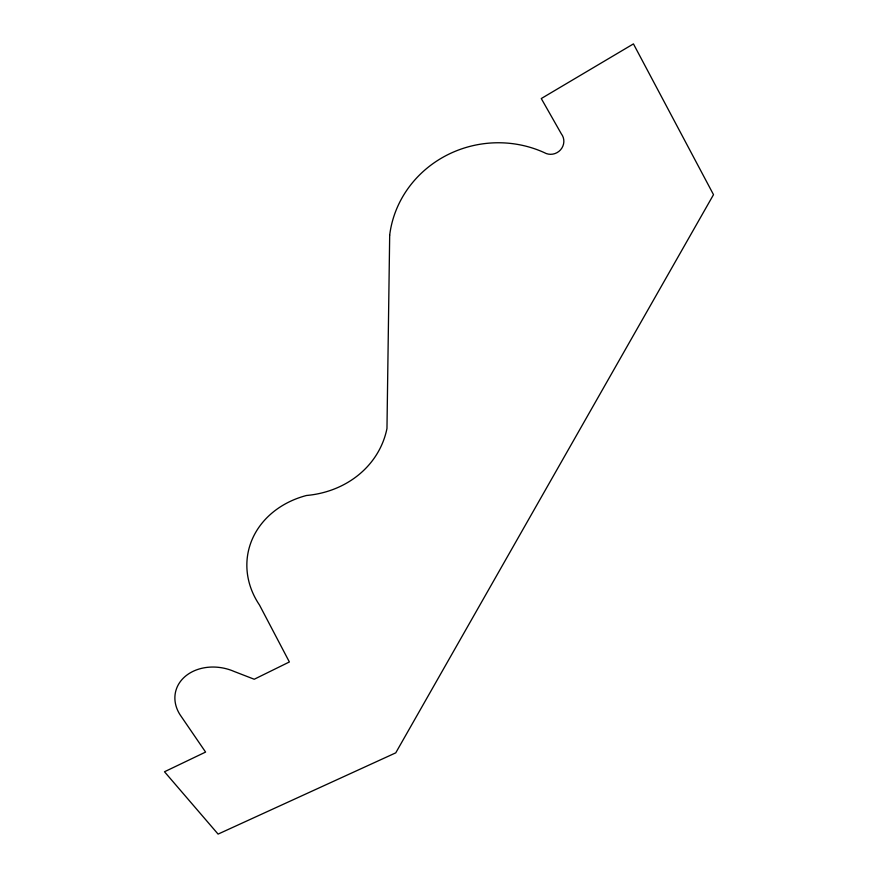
<?xml version="1.0" encoding="UTF-8"?>
<svg xmlns="http://www.w3.org/2000/svg" width="878" height="878" viewBox="0 0 878 878"><rect width="100%" height="100%" fill="white"/><g stroke="black" fill="none" stroke-linecap="round" stroke-linejoin="round"><path stroke-width="1.32" d="M389.689 235.128L386.968 428.464A98.04 87.449 16 0 1 306.488 495.488A90.653 76.693 9.2 0 0 259.504 605.052L289.378 661.968L254.225 679.243L234.196 671.483A42.693 33.869 12.8 0 0 186.004 675.753A42.693 33.869 12.8 0 0 180.056 714.758L205.584 752.073L164.493 771.762L218.084 834.1L395.748 752.852L713.507 194.664L633.444 43.9L541.276 98.545L561.305 133.796A12.929 12.435 -35 0 1 544.283 152.618A107.994 102.869 -8.6 0 0 389.689 235.128"/></g></svg>
